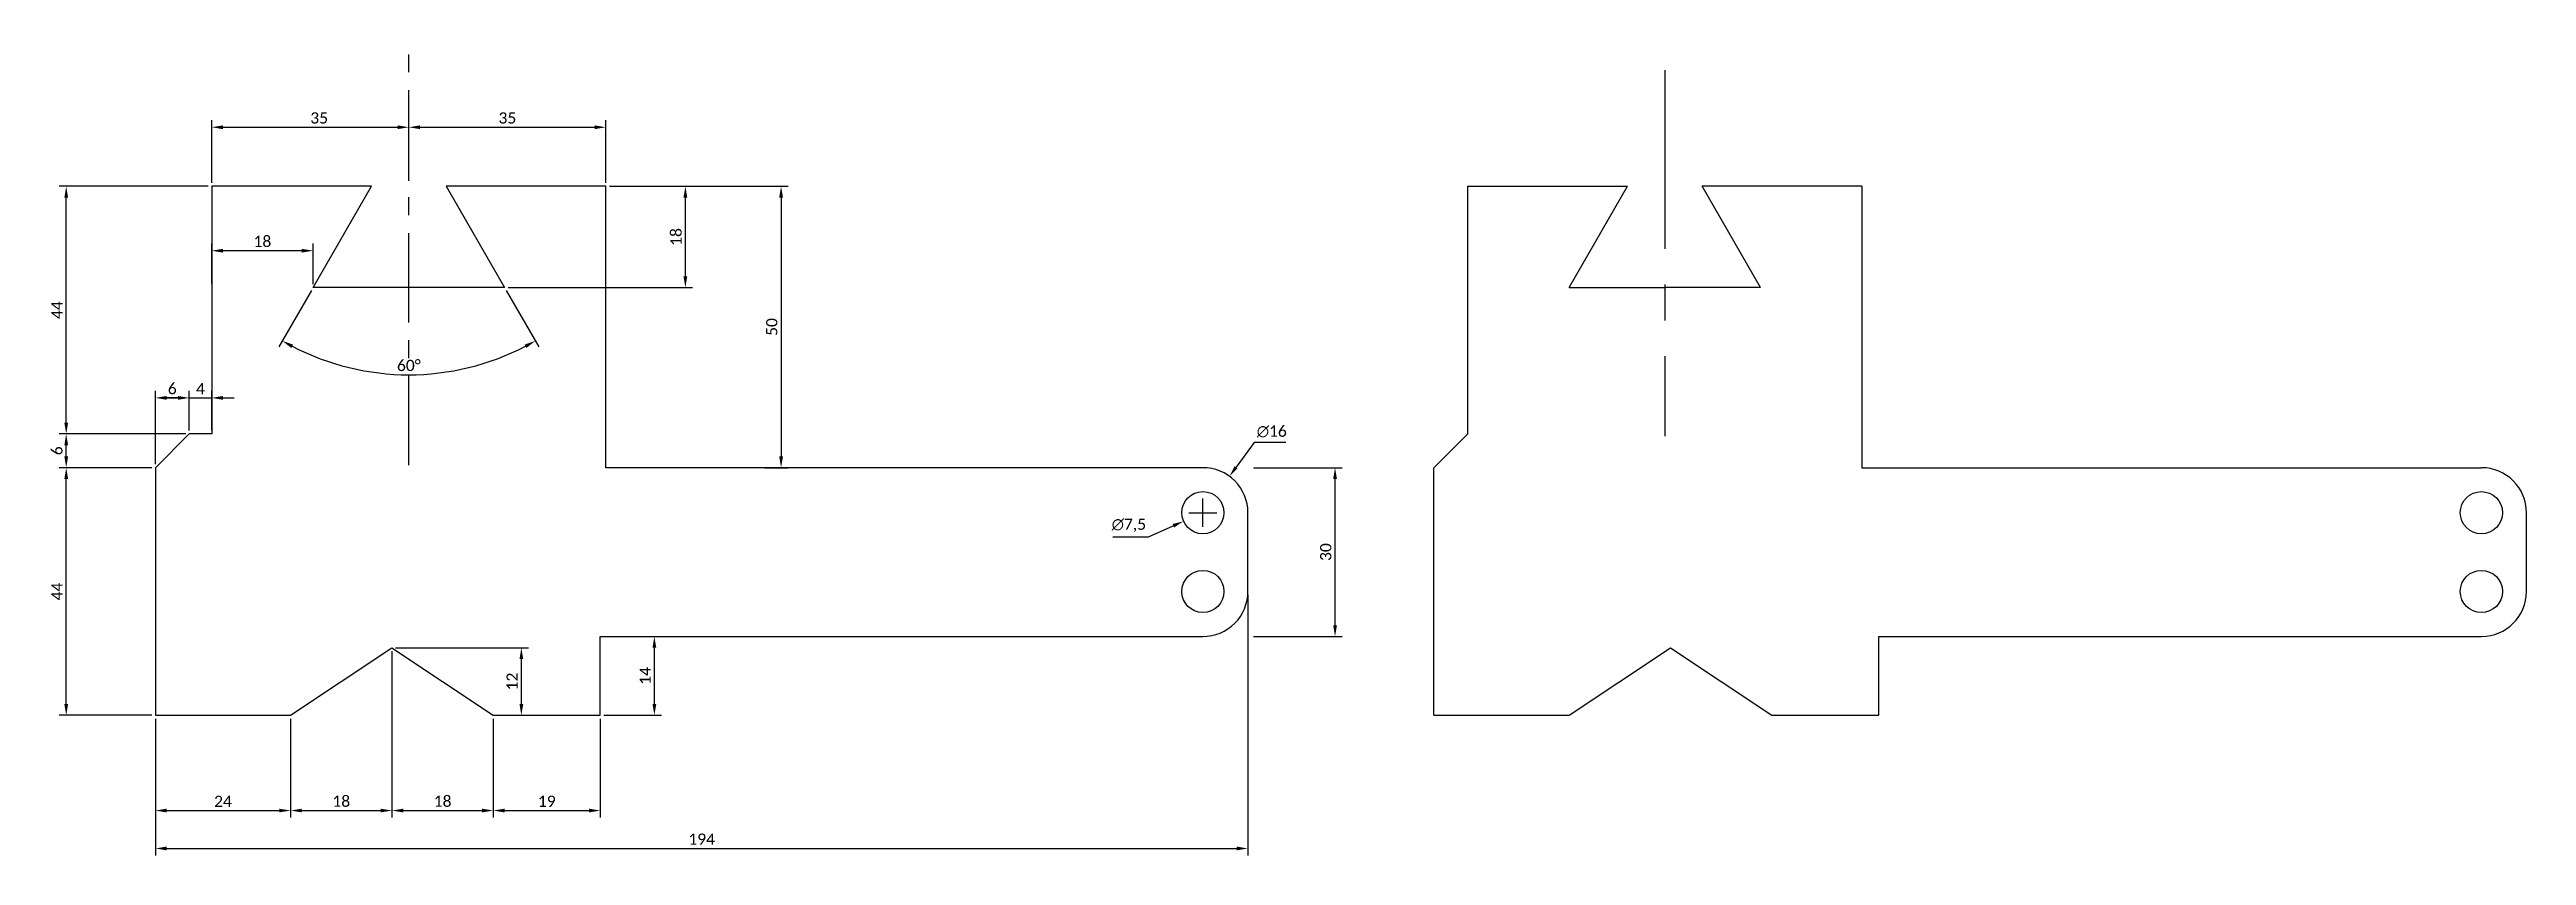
# Model space of a CAD drawing. Header units: millimetres. Extents: x 441 to 881, y 333 to 476.
import ezdxf

# ---------------------------------------------------------------- set-up
doc = ezdxf.new("R2010")
doc.units = ezdxf.units.MM
doc.linetypes.add('AXES', pattern=[50.8, 31.75, -6.35, 6.35, -6.35])
doc.layers.add('Cotation', color=3, linetype='Continuous', lineweight=5)
doc.layers.add('Pièce méca 057', color=7, linetype='Continuous', lineweight=30)
doc.layers.add('Repères', color=12, linetype='AXES')
doc.styles.add('Texte cotes', font='calibri.ttf')
doc.dimstyles.new('Cotation menuiserie 1', dxfattribs={"dimscale": 2, "dimtxt": 2, "dimasz": 2, "dimexe": 1.25, "dimexo": 0.625, "dimtad": 1, "dimtxsty": 'Texte cotes', "dimcen": 2.5, "dimadec": 0, "dimazin": 0, "dimtfac": 1, "dimtofl": 0, "dimtmove": 0, "dimatfit": 3, "dimfxl": 1, "dimarcsym": 0})
doc.dimstyles.new('Cotation menuiserie 1$3', dxfattribs={"dimscale": 2, "dimtxt": 2, "dimasz": 2, "dimexe": 1.25, "dimexo": 0.625, "dimtad": 1, "dimtih": 1, "dimtoh": 1, "dimtxsty": 'Texte cotes', "dimcen": 2.5, "dimadec": 0, "dimazin": 0, "dimtfac": 1, "dimtofl": 0, "dimtmove": 0, "dimatfit": 3, "dimfxl": 1, "dimarcsym": 0})

# ---------------------------------------------------------------- blocks, each defined once
blk = doc.blocks.new('*D2')
at = {"layer": 'Cotation', "color": 0, "lineweight": -2, "transparency": 16777216}
for p, q in [((654, 379.38), (654, 333.08)), ((460, 357.38), (460, 333.08)), ((462, 334.33), (652, 334.33))]:
    blk.add_line(p, q, dxfattribs=at)
at = {"layer": 'Cotation', "color": 0, "transparency": 16777216}
for points in [[(462, 334.67), (462, 334), (460, 334.33)], [(652, 334.67), (652, 334), (654, 334.33)]]:
    blk.add_solid(points, dxfattribs=at)
at = {"layer": 'Defpoints', "color": 0, "transparency": 16777216}
for p in [(654, 380), (460, 358), (654, 334.33)]:
    blk.add_point(p, dxfattribs=at)
at = {"layer": 'Cotation', "color": 0, "transparency": 16777216, "insert": (557, 335.98), "char_height": 2, "attachment_point": 5, "style": 'Texte cotes'}
blk.add_mtext('194', dxfattribs=at)
blk = doc.blocks.new('*D3')
at = {"layer": 'Cotation', "color": 0, "lineweight": -2, "transparency": 16777216}
for p, q in [((460, 357.38), (460, 339.82)), ((484, 357.38), (484, 339.82)), ((462, 341.07), (482, 341.07))]:
    blk.add_line(p, q, dxfattribs=at)
at = {"layer": 'Cotation', "color": 0, "transparency": 16777216}
for points in [[(462, 341.4), (462, 340.74), (460, 341.07)], [(482, 341.4), (482, 340.74), (484, 341.07)]]:
    blk.add_solid(points, dxfattribs=at)
at = {"layer": 'Defpoints', "color": 0, "transparency": 16777216}
for p in [(460, 358), (484, 358), (484, 341.07)]:
    blk.add_point(p, dxfattribs=at)
at = {"layer": 'Cotation', "color": 0, "transparency": 16777216, "insert": (472, 342.71), "char_height": 2, "attachment_point": 5, "style": 'Texte cotes'}
blk.add_mtext('24', dxfattribs=at)
blk = doc.blocks.new('*D4')
at = {"layer": 'Cotation', "color": 0, "lineweight": -2, "transparency": 16777216}
for p, q in [((502, 369.38), (502, 339.82)), ((484, 357.38), (484, 339.82)), ((486, 341.07), (500, 341.07))]:
    blk.add_line(p, q, dxfattribs=at)
at = {"layer": 'Cotation', "color": 0, "transparency": 16777216}
for points in [[(486, 341.4), (486, 340.74), (484, 341.07)], [(500, 341.4), (500, 340.74), (502, 341.07)]]:
    blk.add_solid(points, dxfattribs=at)
at = {"layer": 'Defpoints', "color": 0, "transparency": 16777216}
for p in [(502, 370), (484, 358), (502, 341.07)]:
    blk.add_point(p, dxfattribs=at)
at = {"layer": 'Cotation', "color": 0, "transparency": 16777216, "insert": (493, 342.72), "char_height": 2, "attachment_point": 5, "style": 'Texte cotes'}
blk.add_mtext('18', dxfattribs=at)
blk = doc.blocks.new('*D5')
at = {"layer": 'Cotation', "color": 0, "lineweight": -2, "transparency": 16777216}
for p, q in [((502, 369.38), (502, 339.82)), ((520, 357.38), (520, 339.82)), ((504, 341.07), (518, 341.07))]:
    blk.add_line(p, q, dxfattribs=at)
at = {"layer": 'Cotation', "color": 0, "transparency": 16777216}
for points in [[(504, 341.4), (504, 340.74), (502, 341.07)], [(518, 341.4), (518, 340.74), (520, 341.07)]]:
    blk.add_solid(points, dxfattribs=at)
at = {"layer": 'Defpoints', "color": 0, "transparency": 16777216}
for p in [(502, 370), (520, 358), (520, 341.07)]:
    blk.add_point(p, dxfattribs=at)
at = {"layer": 'Cotation', "color": 0, "transparency": 16777216, "insert": (511, 342.72), "char_height": 2, "attachment_point": 5, "style": 'Texte cotes'}
blk.add_mtext('18', dxfattribs=at)
blk = doc.blocks.new('*D6')
at = {"layer": 'Cotation', "color": 0, "lineweight": -2, "transparency": 16777216}
for p, q in [((520, 357.38), (520, 339.82)), ((539, 357.38), (539, 339.82)), ((522, 341.07), (537, 341.07))]:
    blk.add_line(p, q, dxfattribs=at)
at = {"layer": 'Cotation', "color": 0, "transparency": 16777216}
for points in [[(522, 341.4), (522, 340.74), (520, 341.07)], [(537, 341.4), (537, 340.74), (539, 341.07)]]:
    blk.add_solid(points, dxfattribs=at)
at = {"layer": 'Defpoints', "color": 0, "transparency": 16777216}
for p in [(520, 358), (539, 358), (539, 341.07)]:
    blk.add_point(p, dxfattribs=at)
at = {"layer": 'Cotation', "color": 0, "transparency": 16777216, "insert": (529.5, 342.72), "char_height": 2, "attachment_point": 5, "style": 'Texte cotes'}
blk.add_mtext('19', dxfattribs=at)
blk = doc.blocks.new('*D7')
at = {"layer": 'Cotation', "color": 0, "lineweight": -2, "transparency": 16777216}
for p, q in [((502.63, 370), (526.23, 370)), ((524.98, 360), (524.98, 368)), ((520.63, 358), (526.23, 358))]:
    blk.add_line(p, q, dxfattribs=at)
at = {"layer": 'Cotation', "color": 0, "transparency": 16777216}
for points in [[(524.65, 368), (525.32, 368), (524.98, 370)], [(524.65, 360), (525.32, 360), (524.98, 358)]]:
    blk.add_solid(points, dxfattribs=at)
at = {"layer": 'Defpoints', "color": 0, "transparency": 16777216}
for p in [(502, 370), (524.98, 370), (520, 358)]:
    blk.add_point(p, dxfattribs=at)
at = {"layer": 'Cotation', "color": 0, "transparency": 16777216, "insert": (523.35, 364), "char_height": 2, "attachment_point": 5, "rotation": 90, "style": 'Texte cotes'}
blk.add_mtext('12', dxfattribs=at)
blk = doc.blocks.new('*D8')
at = {"layer": 'Cotation', "color": 0, "lineweight": -2, "transparency": 16777216}
for p, q in [((539.63, 372), (549.85, 372)), ((548.6, 360), (548.6, 370)), ((539.63, 358), (549.85, 358))]:
    blk.add_line(p, q, dxfattribs=at)
at = {"layer": 'Cotation', "color": 0, "transparency": 16777216}
for points in [[(548.27, 370), (548.94, 370), (548.6, 372)], [(548.27, 360), (548.94, 360), (548.6, 358)]]:
    blk.add_solid(points, dxfattribs=at)
at = {"layer": 'Defpoints', "color": 0, "transparency": 16777216}
for p in [(539, 372), (548.6, 372), (539, 358)]:
    blk.add_point(p, dxfattribs=at)
at = {"layer": 'Cotation', "color": 0, "transparency": 16777216, "insert": (546.97, 365), "char_height": 2, "attachment_point": 5, "rotation": 90, "style": 'Texte cotes'}
blk.add_mtext('14', dxfattribs=at)
blk = doc.blocks.new('*D9')
at = {"layer": 'Cotation', "color": 0, "lineweight": -2, "transparency": 16777216}
for p, q in [((655, 402), (670.72, 402)), ((669.47, 374), (669.47, 400)), ((655, 372), (670.72, 372))]:
    blk.add_line(p, q, dxfattribs=at)
at = {"layer": 'Cotation', "color": 0, "transparency": 16777216}
for points in [[(669.14, 400), (669.81, 400), (669.47, 402)], [(669.14, 374), (669.81, 374), (669.47, 372)]]:
    blk.add_solid(points, dxfattribs=at)
at = {"layer": 'Defpoints', "color": 0, "transparency": 16777216}
for p in [(646, 402), (669.47, 402), (646, 372)]:
    blk.add_point(p, dxfattribs=at)
at = {"layer": 'Cotation', "color": 0, "transparency": 16777216, "insert": (667.82, 387), "char_height": 2, "attachment_point": 5, "rotation": 90, "style": 'Texte cotes'}
blk.add_mtext('30', dxfattribs=at)
blk = doc.blocks.new('*D10')
at = {"layer": 'Cotation', "color": 0, "lineweight": -2, "transparency": 16777216}
for p, q in [((655.11, 406.46), (651.9, 402.07)), ((660.74, 406.46), (655.11, 406.46)), ((646, 391.5), (646, 396.5)), ((643.5, 394), (648.5, 394))]:
    blk.add_line(p, q, dxfattribs=at)
at = {"layer": 'Cotation', "color": 0, "transparency": 16777216}
blk.add_solid([(651.63, 402.27), (652.17, 401.88), (650.72, 400.46)], dxfattribs=at)
at = {"layer": 'Defpoints', "color": 0, "transparency": 16777216}
for p in [(650.72, 400.46), (641.28, 387.54)]:
    blk.add_point(p, dxfattribs=at)
at = {"layer": 'Cotation', "color": 0, "transparency": 16777216, "insert": (658.24, 408.43), "char_height": 2, "attachment_point": 5, "style": 'Texte cotes'}
blk.add_mtext('∅16', dxfattribs=at)
blk = doc.blocks.new('*D11')
at = {"layer": 'Cotation', "color": 0, "lineweight": -2, "transparency": 16777216}
for p, q in [((646, 391.5), (646, 396.5)), ((636.36, 389.74), (640.74, 391.68)), ((643.5, 394), (648.5, 394)), ((630, 389.74), (636.36, 389.74))]:
    blk.add_line(p, q, dxfattribs=at)
at = {"layer": 'Cotation', "color": 0, "transparency": 16777216}
blk.add_solid([(640.61, 391.98), (640.88, 391.37), (642.57, 392.48)], dxfattribs=at)
at = {"layer": 'Defpoints', "color": 0, "transparency": 16777216}
for p in [(642.57, 392.48), (649.43, 395.52)]:
    blk.add_point(p, dxfattribs=at)
at = {"layer": 'Cotation', "color": 0, "transparency": 16777216, "insert": (632.87, 391.76), "char_height": 2, "attachment_point": 5, "style": 'Texte cotes'}
blk.add_mtext('∅7,5', dxfattribs=at)
blk = doc.blocks.new('*D12')
at = {"layer": 'Cotation', "color": 0, "lineweight": -2, "transparency": 16777216}
for p, q in [((459.38, 402), (442.91, 402)), ((444.16, 360), (444.16, 400)), ((459.38, 358), (442.91, 358))]:
    blk.add_line(p, q, dxfattribs=at)
at = {"layer": 'Cotation', "color": 0, "transparency": 16777216}
for points in [[(443.83, 400), (444.5, 400), (444.16, 402)], [(443.83, 360), (444.5, 360), (444.16, 358)]]:
    blk.add_solid(points, dxfattribs=at)
at = {"layer": 'Defpoints', "color": 0, "transparency": 16777216}
for p in [(444.16, 402), (460, 402), (460, 358)]:
    blk.add_point(p, dxfattribs=at)
at = {"layer": 'Cotation', "color": 0, "transparency": 16777216, "insert": (442.53, 380), "char_height": 2, "attachment_point": 5, "rotation": 90, "style": 'Texte cotes'}
blk.add_mtext('44', dxfattribs=at)
blk = doc.blocks.new('*D13')
at = {"layer": 'Cotation', "color": 0, "lineweight": -2, "transparency": 16777216}
for p, q in [((465.38, 408), (442.91, 408)), ((444.16, 404), (444.16, 406)), ((459.38, 402), (442.91, 402))]:
    blk.add_line(p, q, dxfattribs=at)
at = {"layer": 'Cotation', "color": 0, "transparency": 16777216}
for points in [[(443.83, 406), (444.5, 406), (444.16, 408)], [(443.83, 404), (444.5, 404), (444.16, 402)]]:
    blk.add_solid(points, dxfattribs=at)
at = {"layer": 'Defpoints', "color": 0, "transparency": 16777216}
for p in [(444.16, 408), (466, 408), (460, 402)]:
    blk.add_point(p, dxfattribs=at)
at = {"layer": 'Cotation', "color": 0, "transparency": 16777216, "insert": (442.51, 405), "char_height": 2, "attachment_point": 5, "rotation": 90, "style": 'Texte cotes'}
blk.add_mtext('6', dxfattribs=at)
blk = doc.blocks.new('*D14')
at = {"layer": 'Cotation', "color": 0, "lineweight": -2, "transparency": 16777216}
for p, q in [((469.38, 452), (442.91, 452)), ((444.16, 410), (444.16, 450)), ((465.38, 408), (442.91, 408))]:
    blk.add_line(p, q, dxfattribs=at)
at = {"layer": 'Cotation', "color": 0, "transparency": 16777216}
for points in [[(443.83, 450), (444.5, 450), (444.16, 452)], [(443.83, 410), (444.5, 410), (444.16, 408)]]:
    blk.add_solid(points, dxfattribs=at)
at = {"layer": 'Defpoints', "color": 0, "transparency": 16777216}
for p in [(444.16, 452), (470, 452), (466, 408)]:
    blk.add_point(p, dxfattribs=at)
at = {"layer": 'Cotation', "color": 0, "transparency": 16777216, "insert": (442.53, 430), "char_height": 2, "attachment_point": 5, "rotation": 90, "style": 'Texte cotes'}
blk.add_mtext('44', dxfattribs=at)
blk = doc.blocks.new('*D15')
at = {"layer": 'Cotation', "color": 0, "lineweight": -2, "transparency": 16777216}
for p, q in [((460, 402.62), (460, 415.65)), ((462, 414.4), (464, 414.4)), ((466, 408.62), (466, 415.65))]:
    blk.add_line(p, q, dxfattribs=at)
at = {"layer": 'Cotation', "color": 0, "transparency": 16777216}
for points in [[(462, 414.74), (462, 414.07), (460, 414.4)], [(464, 414.74), (464, 414.07), (466, 414.4)]]:
    blk.add_solid(points, dxfattribs=at)
at = {"layer": 'Defpoints', "color": 0, "transparency": 16777216}
for p in [(466, 414.4), (466, 408), (460, 402)]:
    blk.add_point(p, dxfattribs=at)
at = {"layer": 'Cotation', "color": 0, "transparency": 16777216, "insert": (463, 416.05), "char_height": 2, "attachment_point": 5, "style": 'Texte cotes'}
blk.add_mtext('6', dxfattribs=at)
blk = doc.blocks.new('*D16')
at = {"layer": 'Cotation', "color": 0, "lineweight": -2, "transparency": 16777216}
for p, q in [((464, 414.4), (462, 414.4)), ((466, 408.62), (466, 415.65)), ((466, 414.4), (470, 414.4)), ((470, 408.62), (470, 415.65)), ((472, 414.4), (474, 414.4))]:
    blk.add_line(p, q, dxfattribs=at)
at = {"layer": 'Cotation', "color": 0, "transparency": 16777216}
for points in [[(464, 414.74), (464, 414.07), (466, 414.4)], [(472, 414.74), (472, 414.07), (470, 414.4)]]:
    blk.add_solid(points, dxfattribs=at)
at = {"layer": 'Defpoints', "color": 0, "transparency": 16777216}
for p in [(470, 414.4), (466, 408), (470, 408)]:
    blk.add_point(p, dxfattribs=at)
at = {"layer": 'Cotation', "color": 0, "transparency": 16777216, "insert": (468, 416.03), "char_height": 2, "attachment_point": 5, "style": 'Texte cotes'}
blk.add_mtext('4', dxfattribs=at)
blk = doc.blocks.new('*D17')
at = {"layer": 'Cotation', "color": 0, "lineweight": -2, "transparency": 16777216}
for p, q in [((487.69, 433.46), (481.91, 423.45)), ((522.31, 433.46), (528.09, 423.45))]:
    blk.add_line(p, q, dxfattribs=at)
blk.add_arc((505, 463.44), 44.93, 242.5507, 297.4493, dxfattribs=at)
at = {"layer": 'Cotation', "color": 0, "transparency": 16777216}
for points in [[(484.13, 423.28), (484.45, 423.87), (482.53, 424.53)], [(525.55, 423.87), (525.87, 423.28), (527.47, 424.53)]]:
    blk.add_solid(points, dxfattribs=at)
at = {"layer": 'Defpoints', "color": 0, "transparency": 16777216}
for p in [(498.39, 452), (511.61, 452), (488, 434), (522, 434), (497.2, 419.2)]:
    blk.add_point(p, dxfattribs=at)
at = {"layer": 'Cotation', "color": 0, "transparency": 16777216, "insert": (505, 420.16), "char_height": 2, "attachment_point": 5, "style": 'Texte cotes'}
blk.add_mtext('60°', dxfattribs=at)
blk = doc.blocks.new('*D18')
at = {"layer": 'Cotation', "color": 0, "lineweight": -2, "transparency": 16777216}
for p, q in [((470, 452.62), (470, 463.75)), ((472, 462.5), (503, 462.5)), ((505, 453), (505, 463.75))]:
    blk.add_line(p, q, dxfattribs=at)
at = {"layer": 'Cotation', "color": 0, "transparency": 16777216}
for points in [[(472, 462.83), (472, 462.16), (470, 462.5)], [(503, 462.83), (503, 462.16), (505, 462.5)]]:
    blk.add_solid(points, dxfattribs=at)
at = {"layer": 'Defpoints', "color": 0, "transparency": 16777216}
for p in [(505, 462.5), (470, 452), (505, 452.38)]:
    blk.add_point(p, dxfattribs=at)
at = {"layer": 'Cotation', "color": 0, "transparency": 16777216, "insert": (489.08, 464.14), "char_height": 2, "attachment_point": 5, "style": 'Texte cotes'}
blk.add_mtext('35', dxfattribs=at)
blk = doc.blocks.new('*D19')
at = {"layer": 'Cotation', "color": 0, "lineweight": -2, "transparency": 16777216}
for p, q in [((505, 453), (505, 463.75)), ((507, 462.5), (538, 462.5)), ((540, 452.62), (540, 463.75))]:
    blk.add_line(p, q, dxfattribs=at)
at = {"layer": 'Cotation', "color": 0, "transparency": 16777216}
for points in [[(507, 462.83), (507, 462.16), (505, 462.5)], [(538, 462.83), (538, 462.16), (540, 462.5)]]:
    blk.add_solid(points, dxfattribs=at)
at = {"layer": 'Defpoints', "color": 0, "transparency": 16777216}
for p in [(540, 462.5), (505, 452.38), (540, 452)]:
    blk.add_point(p, dxfattribs=at)
at = {"layer": 'Cotation', "color": 0, "transparency": 16777216, "insert": (522.5, 464.14), "char_height": 2, "attachment_point": 5, "style": 'Texte cotes'}
blk.add_mtext('35', dxfattribs=at)
blk = doc.blocks.new('*D20')
at = {"layer": 'Cotation', "color": 0, "lineweight": -2, "transparency": 16777216}
for p, q in [((540.63, 452), (555.36, 452)), ((554.11, 436), (554.11, 450)), ((522.63, 434), (555.36, 434))]:
    blk.add_line(p, q, dxfattribs=at)
at = {"layer": 'Cotation', "color": 0, "transparency": 16777216}
for points in [[(553.77, 450), (554.44, 450), (554.11, 452)], [(553.77, 436), (554.44, 436), (554.11, 434)]]:
    blk.add_solid(points, dxfattribs=at)
at = {"layer": 'Defpoints', "color": 0, "transparency": 16777216}
for p in [(540, 452), (554.11, 452), (522, 434)]:
    blk.add_point(p, dxfattribs=at)
at = {"layer": 'Cotation', "color": 0, "transparency": 16777216, "insert": (552.46, 443), "char_height": 2, "attachment_point": 5, "rotation": 90, "style": 'Texte cotes'}
blk.add_mtext('18', dxfattribs=at)
blk = doc.blocks.new('*D21')
at = {"layer": 'Cotation', "color": 0, "lineweight": -2, "transparency": 16777216}
for p, q in [((540.63, 452), (572.35, 452)), ((571.1, 450), (571.1, 404)), ((568.22, 402), (572.35, 402))]:
    blk.add_line(p, q, dxfattribs=at)
at = {"layer": 'Cotation', "color": 0, "transparency": 16777216}
for points in [[(570.77, 450), (571.44, 450), (571.1, 452)], [(570.77, 404), (571.44, 404), (571.1, 402)]]:
    blk.add_solid(points, dxfattribs=at)
at = {"layer": 'Defpoints', "color": 0, "transparency": 16777216}
for p in [(540, 452), (567.6, 402), (571.1, 402)]:
    blk.add_point(p, dxfattribs=at)
at = {"layer": 'Cotation', "color": 0, "transparency": 16777216, "insert": (569.45, 427), "char_height": 2, "attachment_point": 5, "rotation": 90, "style": 'Texte cotes'}
blk.add_mtext('50', dxfattribs=at)
blk = doc.blocks.new('*D22')
at = {"layer": 'Cotation', "color": 0, "lineweight": -2, "transparency": 16777216}
for p, q in [((470, 434.7), (470, 441.81)), ((486, 440.56), (472, 440.56)), ((488, 434.62), (488, 441.81))]:
    blk.add_line(p, q, dxfattribs=at)
at = {"layer": 'Cotation', "color": 0, "transparency": 16777216}
for points in [[(472, 440.89), (472, 440.22), (470, 440.56)], [(486, 440.89), (486, 440.22), (488, 440.56)]]:
    blk.add_solid(points, dxfattribs=at)
at = {"layer": 'Defpoints', "color": 0, "transparency": 16777216}
for p in [(470, 440.56), (470, 434.07), (488, 434)]:
    blk.add_point(p, dxfattribs=at)
at = {"layer": 'Cotation', "color": 0, "transparency": 16777216, "insert": (479, 442.21), "char_height": 2, "attachment_point": 5, "style": 'Texte cotes'}
blk.add_mtext('18', dxfattribs=at)

msp = doc.modelspace()

# ---------------------------------------------------------------- linework, layer by layer
at = {"layer": 'Pièce méca 057'}
for p, q in [((693.03, 408), (693.03, 452)), ((693.03, 452), (721.422, 452)), ((711.03, 434), (721.422, 452)), ((763.03, 452), (734.638, 452)), ((745.03, 434), (734.638, 452)), ((763.03, 452), (763.03, 402)), ((711.03, 434), (728.03, 434)), ((745.03, 434), (728.03, 434)), ((687.03, 402), (693.03, 408)), ((687.03, 358), (687.03, 402)), ((763.03, 402), (873.03, 402)), ((881.03, 380), (881.03, 394)), ((502, 370), (502, 370)), ((711.03, 358), (729.03, 370)), ((729.03, 370), (747.03, 358)), ((766.03, 358), (766.03, 372)), ((766.03, 372), (873.03, 372)), ((484, 358), (484, 358)), ((520, 358), (520, 358)), ((687.03, 358), (711.03, 358)), ((747.03, 358), (766.03, 358))]:
    msp.add_line(p, q, dxfattribs=at)
msp.add_lwpolyline([(539, 358), (539, 372), (646, 372, 0.4142136), (654, 380), (654, 394, 0.4142136), (646, 402), (540, 402), (540, 452), (511.608, 452), (522, 434), (488, 434), (498.392, 452), (470, 452), (470, 408), (466, 408), (460, 402), (460, 358), (484, 358), (502, 370), (520, 358)], format="xyb", close=True, dxfattribs=at)
for centre in [(646, 394), (873.03, 394), (646, 380), (873.03, 380)]:
    msp.add_circle(centre, 3.75, dxfattribs=at)
for centre, start, end in [((873.03, 394), 0, 90), ((873.03, 380), 270, 0)]:
    msp.add_arc(centre, 8, start, end, dxfattribs=at)
at = {"layer": 'Repères', "ltscale": 0.5}
msp.add_line((505, 402.419), (505, 476.314), dxfattribs=at)
at = {"layer": 'Repères'}
msp.add_line((728.03, 472.631), (728.03, 407.581), dxfattribs=at)

# ---------------------------------------------------------------- dimensions: what is measured, and where the dimension line sits
at = {"layer": 'Cotation'}
for base, p1, p2, picture, middle in [((505, 462.495), (470, 452), (505, 452.38), '*D18', (489.081, 462.495)), ((654, 334.333), (460, 358), (654, 380), '*D2', (557, 334.333))]:
    dim = msp.add_linear_dim(base=base, p1=p1, p2=p2, dimstyle='Cotation menuiserie 1', override={"dimscale": 1}, dxfattribs=at)
    dim.commit()
    dim.dimension.update_dxf_attribs({"geometry": picture, "text_midpoint": middle, "dimtype": 160})
for base, p1, p2, override, picture, middle in [((540, 462.495), (505, 452.38), (540, 452), {"dimscale": 1, "dimtmove": 1}, '*D19', (522.5, 464.145)), ((470, 440.556), (488, 434), (470, 434.072), {"dimscale": 1}, '*D22', (479, 442.206)), ((466, 414.403), (460, 402), (466, 408), {"dimscale": 1}, '*D15', (463, 416.052)), ((470, 414.403), (466, 408), (470, 408), {"dimscale": 1, "dimtofl": 1, "dimtmove": 1}, '*D16', (468, 416.032)), ((502, 341.07), (484, 358), (502, 370), {"dimscale": 1, "dimtmove": 1}, '*D4', (493, 342.72)), ((520, 341.07), (502, 370), (520, 358), {"dimscale": 1, "dimtmove": 1}, '*D5', (511, 342.72)), ((484, 341.07), (460, 358), (484, 358), {"dimscale": 1}, '*D3', (472, 342.71)), ((539, 341.07), (520, 358), (539, 358), {"dimscale": 1, "dimtmove": 1}, '*D6', (529.5, 342.72))]:
    dim = msp.add_linear_dim(base=base, p1=p1, p2=p2, dimstyle='Cotation menuiserie 1', override=override, dxfattribs=at)
    dim.commit()
    dim.dimension.update_dxf_attribs({"geometry": picture, "text_midpoint": middle})
for base, p1, p2, override, picture, middle in [((444.163, 452), (466, 408), (470, 452), {"dimscale": 1, "dimtmove": 1}, '*D14', (442.534, 430)), ((554.105, 452), (522, 434), (540, 452), {"dimscale": 1}, '*D20', (552.455, 443)), ((571.102, 402), (540, 452), (567.597, 402), {"dimscale": 1}, '*D21', (569.453, 427)), ((444.163, 408), (460, 402), (466, 408), {"dimscale": 1, "dimtmove": 1}, '*D13', (442.514, 405)), ((444.163, 402), (460, 358), (460, 402), {"dimscale": 1}, '*D12', (442.534, 380)), ((669.472, 402), (646, 372), (646, 402), {"dimscale": 1, "dimexo": 9}, '*D9', (667.823, 387)), ((524.984, 370), (520, 358), (502, 370), {"dimscale": 1}, '*D7', (523.349, 364)), ((548.605, 372), (539, 358), (539, 372), {"dimscale": 1}, '*D8', (546.973, 365))]:
    dim = msp.add_linear_dim(base=base, p1=p1, p2=p2, angle=90, dimstyle='Cotation menuiserie 1', override=override, dxfattribs=at)
    dim.commit()
    dim.dimension.update_dxf_attribs({"geometry": picture, "text_midpoint": middle})
dim = msp.add_angular_dim_2l(base=(497.198, 419.197), line1=((511.608, 452), (522, 434)), line2=((488, 434), (498.392, 452)), dimstyle='Cotation menuiserie 1', override={"dimscale": 1}, dxfattribs=at)
dim.commit()
dim.dimension.update_dxf_attribs({"geometry": '*D17', "text_midpoint": (505, 420.164)})
dim = msp.add_diameter_dim_2p(p1=(641.28, 387.541), p2=(650.72, 400.459), dimstyle='Cotation menuiserie 1$3', override={"dimscale": 1}, dxfattribs=at)
dim.commit()
dim.dimension.update_dxf_attribs({"geometry": '*D10', "text_midpoint": (658.235, 406.461), "dimtype": 163})
dim = msp.add_diameter_dim_2p(p1=(649.43, 395.516), p2=(642.57, 392.484), dimstyle='Cotation menuiserie 1$3', override={"dimscale": 1}, dxfattribs=at)
dim.commit()
dim.dimension.update_dxf_attribs({"geometry": '*D11', "text_midpoint": (632.87, 391.759)})

doc.saveas('drawing.dxf')
